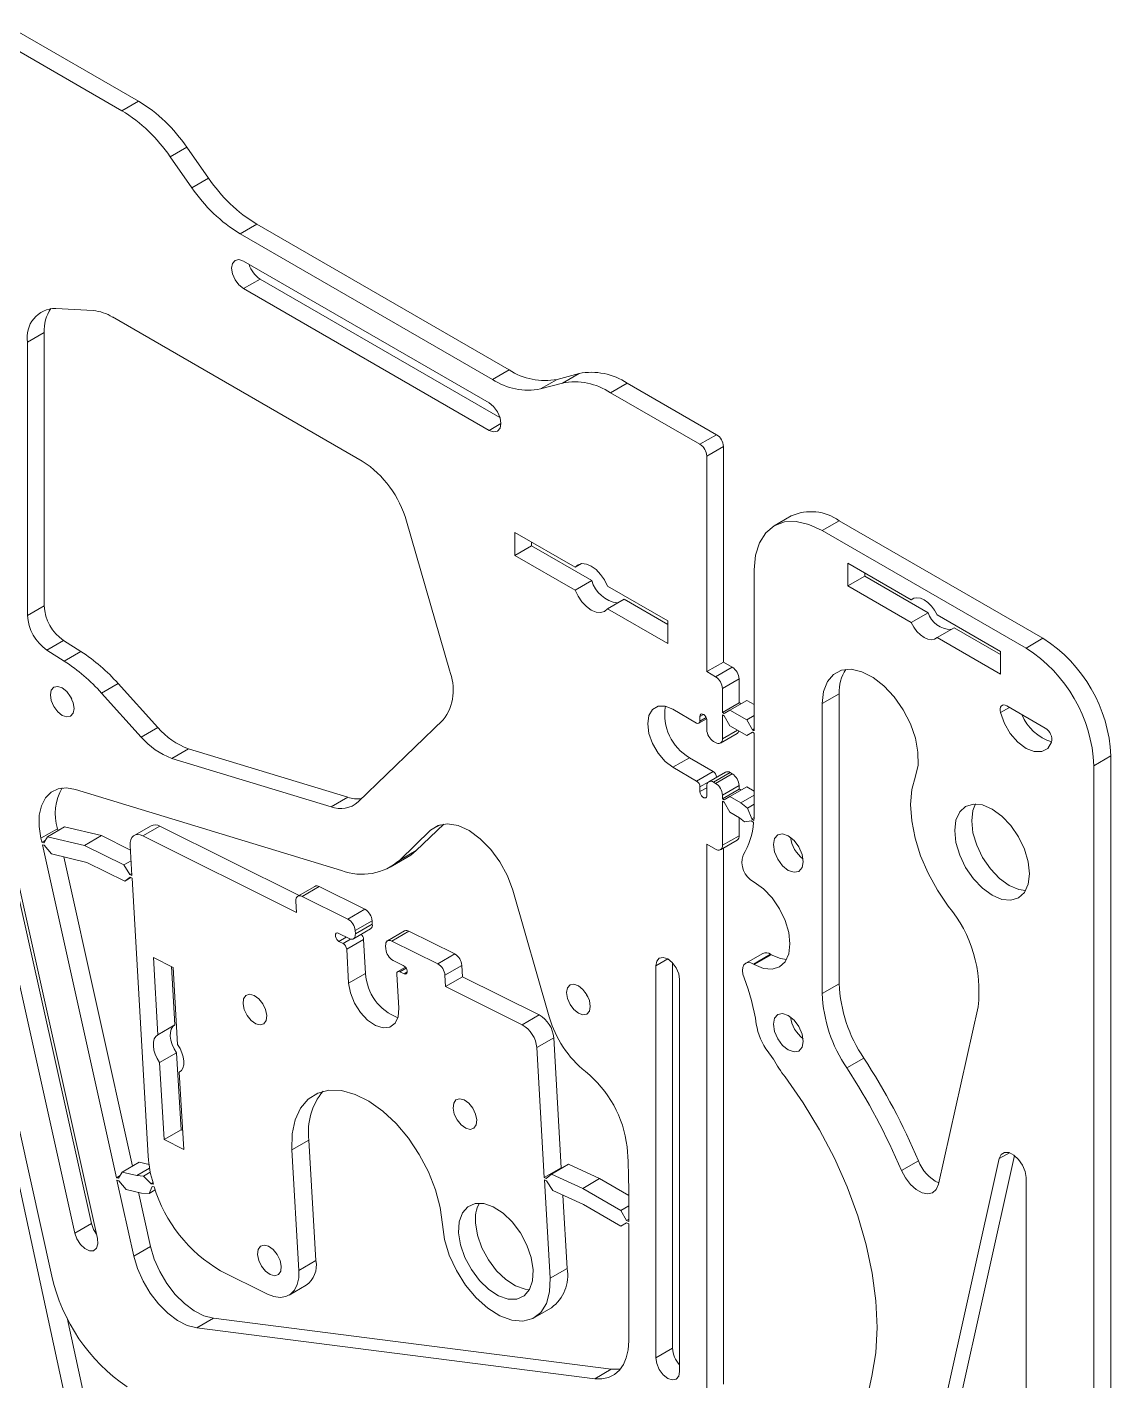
# Model space of a CAD drawing. Header units: millimetres. Extents: x 0 to 415, y 0 to 292.
# Drawn here: x 381.2 to 392.48, y 113.97 to 128.07 of the extents above; entities that cross this region are included whole.
import ezdxf

# ---------------------------------------------------------------- set-up
doc = ezdxf.new("R2010")
doc.units = ezdxf.units.MM

msp = doc.modelspace()

# ---------------------------------------------------------------- linework, layer by layer
at = {"color": 7, "linetype": 'Continuous', "lineweight": 15}
for p, q in [((382.3599, 127.2997), (381.024, 128.0709)), ((382.1866, 127.1997), (380.8507, 127.9708)), ((382.1866, 127.1997), (382.3599, 127.2997)), ((382.8617, 126.8202), (382.6885, 126.7202)), ((382.8617, 126.8202), (383.0885, 126.4972)), ((382.6885, 126.7202), (382.9152, 126.3972)), ((382.9152, 126.3972), (383.0885, 126.4972)), ((383.5903, 126.0177), (383.4171, 125.9177)), ((383.4171, 125.9177), (386.0434, 124.4016)), ((383.5903, 126.0177), (386.2166, 124.5016)), ((386.0089, 124.1561), (383.4516, 125.6325)), ((383.6248, 125.4467), (383.4516, 125.3467)), ((383.6248, 125.4467), (386.1223, 124.0049)), ((383.4516, 125.3467), (386.0089, 123.8703)), ((381.4968, 125.1414), (381.8867, 125.1182)), ((382.0891, 125.0513), (384.6886, 123.5506)), ((381.3775, 124.8887), (381.2043, 124.7887)), ((381.2043, 121.9431), (381.2043, 124.7887)), ((381.3775, 122.0432), (381.3775, 124.8887)), ((386.0434, 124.4016), (386.2166, 124.5016)), ((386.7185, 124.4017), (386.5453, 124.3017)), ((386.7185, 124.4017), (386.9452, 124.4628)), ((386.772, 124.3628), (386.9452, 124.4628)), ((386.5453, 124.3017), (386.772, 124.3628)), ((387.4471, 124.3629), (387.2739, 124.2629)), ((388.2046, 123.7255), (387.2739, 124.2629)), ((388.3779, 123.8255), (387.4471, 124.3629)), ((388.2046, 123.7255), (388.3779, 123.8255)), ((388.4486, 123.7031), (388.2754, 123.603)), ((388.4486, 121.4576), (388.4486, 123.7031)), ((388.2754, 121.3576), (388.2754, 123.603)), ((389.1543, 122.979), (388.9775, 122.877)), ((385.1484, 122.9253), (385.5955, 121.3723)), ((389.6542, 122.9295), (389.4774, 122.8274)), ((391.5988, 121.6028), (389.4774, 122.8274)), ((391.7755, 121.7049), (389.6542, 122.9295)), ((386.9039, 122.4441), (386.2778, 122.8055)), ((386.2778, 122.8055), (386.2778, 122.5687)), ((386.451, 122.6687), (386.451, 122.7055)), ((386.451, 122.6687), (386.2778, 122.5687)), ((386.2778, 122.5687), (386.9039, 122.2073)), ((387.0771, 122.3073), (386.451, 122.6687)), ((386.9708, 122.4827), (386.9039, 122.4441)), ((388.7703, 122.4191), (388.7703, 120.7411)), ((390.4029, 122.1054), (389.7426, 122.4866)), ((389.7426, 122.4866), (389.7426, 122.2498)), ((387.0771, 122.3073), (386.9039, 122.2073)), ((389.9194, 122.3518), (389.7426, 122.2498)), ((389.9194, 122.3845), (389.9194, 122.3518)), ((389.9194, 122.3518), (390.5796, 121.9707)), ((387.8688, 121.887), (387.2427, 122.2485)), ((387.4159, 122.1117), (387.2427, 122.0117)), ((387.8688, 121.8503), (387.4159, 122.1117)), ((389.7426, 122.2498), (390.4029, 121.8686)), ((390.4029, 122.1054), (390.4356, 122.1243)), ((381.2043, 121.9431), (381.3775, 122.0432)), ((387.2427, 122.0117), (387.8688, 121.6503)), ((390.4029, 121.8686), (390.5796, 121.9707)), ((387.8688, 121.6503), (387.8688, 121.887)), ((391.3336, 121.5681), (390.6733, 121.9493)), ((390.6733, 121.7125), (390.8501, 121.8145)), ((390.6733, 121.7125), (391.3336, 121.3313)), ((390.8501, 121.8145), (391.3336, 121.5354)), ((391.7755, 121.7049), (391.5988, 121.6028)), ((381.5788, 121.6823), (381.4055, 121.5823)), ((381.4055, 121.5823), (381.5866, 121.4671)), ((381.5788, 121.6823), (381.7599, 121.5671)), ((381.7599, 121.5671), (381.5866, 121.4671)), ((391.3336, 121.3313), (391.3336, 121.5681)), ((388.4486, 121.4576), (388.2754, 121.3576)), ((388.3673, 121.3045), (388.5405, 121.4045)), ((388.5405, 121.4045), (388.4486, 121.4576)), ((388.3673, 121.3045), (388.2754, 121.3576)), ((388.6112, 121.282), (388.438, 121.182)), ((388.6112, 121.0329), (388.6112, 121.282)), ((382.1474, 121.2335), (381.9742, 121.1335)), ((381.9742, 121.1335), (382.3876, 120.676)), ((382.1474, 121.2335), (382.5609, 120.776)), ((388.438, 120.9329), (388.438, 121.182)), ((389.4774, 121.0258), (389.6542, 121.1279)), ((389.6542, 118.1078), (389.6542, 121.1279)), ((388.438, 120.9329), (388.6112, 121.0329)), ((388.6937, 121.0588), (388.5169, 120.9568)), ((388.6112, 121.037), (388.6336, 121.0241)), ((388.7703, 121.0146), (388.6937, 121.0588)), ((389.4774, 121.0258), (389.4774, 118.0058)), ((391.7988, 120.77), (391.3988, 121.0009)), ((385.5319, 120.8546), (384.6461, 120.0003)), ((387.9218, 120.9656), (388.1693, 120.8227)), ((388.1943, 120.8202), (388.2732, 120.8658)), ((388.2046, 120.8431), (388.2046, 120.8921)), ((388.2754, 120.8472), (388.2754, 120.7533)), ((388.438, 120.9329), (388.4568, 120.922)), ((388.438, 120.9084), (388.4568, 120.8975)), ((388.438, 120.6594), (388.438, 120.9084)), ((388.5169, 120.9568), (388.4568, 120.922)), ((388.4568, 120.8975), (388.5169, 120.7934)), ((388.5169, 120.9568), (388.6924, 120.8554)), ((388.6924, 120.8554), (388.7703, 120.9004)), ((388.7525, 120.7513), (388.6924, 120.8554)), ((382.5609, 120.776), (382.3876, 120.676)), ((388.4173, 120.6136), (388.5905, 120.7137)), ((388.5169, 120.7934), (388.6924, 120.6921)), ((388.6924, 120.6921), (388.7525, 120.7268)), ((388.7525, 120.7268), (388.6924, 120.6921)), ((388.7703, 120.7616), (388.7525, 120.7513)), ((388.7525, 120.7513), (388.7703, 120.7411)), ((388.7525, 120.7268), (388.7703, 120.7166)), ((388.7703, 120.7166), (388.7703, 119.9182)), ((388.3461, 120.6308), (388.3673, 120.6186)), ((382.8808, 120.5546), (382.7075, 120.4546)), ((384.3635, 119.9497), (382.7075, 120.4546)), ((384.5368, 120.0497), (382.8808, 120.5546)), ((388.095, 120.4614), (387.9218, 120.3613)), ((388.3425, 120.3185), (388.095, 120.4614)), ((392.4826, 120.4801), (392.3059, 120.3781)), ((392.4826, 113.432), (392.4826, 120.4801)), ((388.1693, 120.2185), (387.9218, 120.3613)), ((388.3425, 120.3185), (388.1693, 120.2185)), ((388.4693, 120.3112), (388.2961, 120.2112)), ((388.5193, 120.3063), (388.3461, 120.2062)), ((388.3673, 120.194), (388.5405, 120.294)), ((388.5405, 120.294), (388.5193, 120.3063)), ((392.3059, 113.33), (392.3059, 120.3781)), ((388.2046, 120.1082), (388.2046, 120.1572)), ((388.2754, 120.1654), (388.2754, 120.0715)), ((388.3673, 120.194), (388.3461, 120.2062)), ((388.6112, 120.1715), (388.438, 120.0715)), ((388.6922, 120.1591), (388.5154, 120.0571)), ((388.6112, 120.1324), (388.6112, 120.1715)), ((388.6321, 120.1244), (388.6112, 120.1365)), ((388.7703, 120.1141), (388.6922, 120.1591)), ((384.4728, 119.2872), (381.7044, 120.1312)), ((384.3635, 119.9497), (384.5368, 120.0497)), ((388.6112, 120.1324), (388.438, 120.0324)), ((388.438, 120.0324), (388.438, 120.0715)), ((388.4553, 120.0224), (388.438, 120.0324)), ((388.4553, 119.9979), (388.438, 120.0079)), ((388.438, 119.5489), (388.438, 120.0079)), ((388.5154, 120.0571), (388.4553, 120.0224)), ((388.4553, 119.9979), (388.5154, 119.8938)), ((388.5154, 120.0571), (388.631, 119.9904)), ((388.7703, 120.0708), (388.631, 119.9904)), ((388.5154, 119.8938), (388.6161, 119.8357)), ((388.631, 119.9904), (388.6983, 119.9349)), ((388.6983, 119.9349), (388.7703, 119.9765)), ((388.7443, 119.8264), (388.6983, 119.9349)), ((381.5165, 119.7219), (381.3432, 119.6219)), ((381.5902, 119.7406), (381.4134, 119.6386)), ((381.5165, 119.7219), (381.5212, 119.7008)), ((381.5902, 119.7406), (381.9745, 119.6494)), ((382.4908, 119.7527), (382.314, 119.6507)), ((382.5811, 119.7481), (382.4043, 119.646)), ((384.0306, 119.0269), (382.5811, 119.7481)), ((385.5367, 119.7706), (385.2515, 119.4955)), ((388.6112, 119.6489), (388.6112, 119.8385)), ((388.6161, 119.8357), (388.6687, 119.7923)), ((388.6687, 119.7923), (388.7401, 119.8045)), ((388.7632, 119.7858), (388.7401, 119.8048)), ((388.7401, 119.8048), (388.7401, 119.8045)), ((388.7401, 119.8045), (388.7403, 119.8046)), ((388.7443, 119.8264), (388.7679, 119.84)), ((388.7656, 119.8089), (388.7443, 119.8264)), ((380.9788, 119.612), (381.8684, 115.6111)), ((381.3432, 119.6219), (381.3524, 119.5808)), ((381.3524, 119.5808), (381.39, 119.6026)), ((381.3728, 119.576), (381.3524, 119.5808)), ((381.4134, 119.6386), (381.3728, 119.576)), ((381.7977, 119.5473), (381.4134, 119.6386)), ((381.9745, 119.6494), (381.7977, 119.5473)), ((381.9745, 119.6494), (382.2757, 119.4999)), ((384.0042, 118.85), (382.4043, 119.646)), ((385.3995, 119.7054), (385.0782, 119.3955)), ((388.4173, 119.5032), (388.5905, 119.6032)), ((388.438, 119.5489), (388.6112, 119.6489)), ((380.796, 119.5548), (381.6952, 115.5111)), ((381.9326, 115.4548), (381.0334, 119.4986)), ((381.3787, 119.549), (381.3584, 119.5539)), ((381.3584, 119.5539), (382.1292, 116.0873)), ((381.3787, 119.549), (381.4534, 119.4589)), ((381.3787, 119.549), (381.3787, 119.549)), ((381.8229, 119.3711), (381.4534, 119.4589)), ((382.2058, 119.3449), (381.7977, 119.5473)), ((382.2729, 119.5476), (382.2911, 119.233)), ((385.0782, 119.3955), (385.2515, 119.4955)), ((388.2754, 119.5612), (388.3673, 119.5081)), ((388.2754, 113.8359), (388.2754, 119.5612)), ((388.4486, 113.9359), (388.4486, 119.5212)), ((381.5817, 119.4284), (382.298, 116.2074)), ((382.2157, 119.1762), (381.8229, 119.3711)), ((382.2058, 119.3449), (382.2821, 119.3889)), ((382.2699, 119.2435), (382.2058, 119.3449)), ((384.9792, 119.3208), (385.1525, 119.4208)), ((382.2157, 119.1762), (382.2715, 119.2182)), ((382.2805, 119.2137), (382.2157, 119.1762)), ((382.2899, 119.255), (382.2699, 119.2435)), ((382.2911, 119.233), (382.2699, 119.2435)), ((382.2926, 119.2077), (382.2715, 119.2182)), ((382.2715, 119.2182), (382.2715, 119.2182)), ((382.2715, 119.2182), (382.2715, 119.2182)), ((382.2926, 119.2077), (382.4601, 116.3116)), ((388.7703, 119.1652), (388.7624, 119.1698)), ((384.1947, 119.1216), (384.0179, 119.0195)), ((384.2398, 119.1192), (384.063, 119.0172)), ((384.063, 119.0172), (384.5392, 118.7803)), ((384.2398, 119.1192), (384.716, 118.8823)), ((386.2554, 119.0803), (386.6351, 117.7614)), ((384.0042, 118.85), (383.9974, 118.968)), ((384.5392, 118.7803), (384.716, 118.8823)), ((384.7914, 118.763), (384.6146, 118.6609)), ((384.6166, 118.6272), (384.7933, 118.7293)), ((384.7914, 118.763), (384.7933, 118.7293)), ((384.4451, 118.6307), (384.5509, 118.578)), ((384.596, 118.5757), (384.7728, 118.6778)), ((384.6146, 118.6609), (384.6166, 118.6272)), ((385.1294, 118.6565), (384.9526, 118.5545)), ((385.1745, 118.6542), (384.9977, 118.5522)), ((385.1745, 118.6542), (385.6507, 118.4173)), ((380.7041, 118.4508), (381.4576, 115.0622)), ((384.4887, 118.5271), (384.4464, 118.5482)), ((384.7032, 118.5695), (384.5265, 118.4674)), ((384.5469, 118.1135), (384.5265, 118.4674)), ((384.7237, 118.2155), (384.7032, 118.5695)), ((384.9321, 118.503), (384.934, 118.4693)), ((384.9977, 118.5522), (385.4739, 118.3153)), ((382.7198, 118.2777), (382.5152, 118.3795)), ((382.5152, 118.3795), (382.5616, 117.5764)), ((385.0094, 118.3499), (385.1152, 118.2973)), ((385.4739, 118.3153), (385.6507, 118.4173)), ((387.9183, 118.325), (387.9183, 114.3114)), ((388.858, 118.4223), (388.6812, 118.3202)), ((388.9396, 118.4142), (388.7628, 118.3122)), ((388.7628, 118.3122), (388.7703, 118.3078)), ((388.9471, 118.4099), (388.7703, 118.3078)), ((388.9396, 118.4142), (388.9471, 118.4099)), ((382.7033, 118.2859), (382.7384, 117.6784)), ((382.7198, 118.2777), (382.7662, 117.4746)), ((384.5469, 118.1135), (384.7237, 118.2155)), ((385.0689, 117.8538), (385.0485, 118.2077)), ((385.1382, 118.2793), (385.0587, 118.2335)), ((385.1236, 118.2112), (385.0813, 118.2323)), ((385.7261, 118.2979), (385.5493, 118.1959)), ((385.5561, 118.0779), (385.5493, 118.1959)), ((385.7329, 118.18), (385.5561, 118.0779)), ((385.7329, 118.18), (385.7261, 118.2979)), ((386.5314, 117.7827), (385.7329, 118.18)), ((387.745, 118.2941), (387.745, 114.2114)), ((386.3547, 117.6806), (385.5561, 118.0779)), ((387.9925, 114.0685), (387.9925, 118.1512)), ((389.4774, 118.0058), (389.6542, 118.1078)), ((386.3547, 117.6806), (386.5314, 117.7827)), ((390.6866, 116.0182), (391.0993, 117.8663)), ((382.7384, 117.6784), (382.5616, 117.5764)), ((386.6823, 117.5439), (386.5055, 117.4419)), ((386.7605, 116.1914), (386.6823, 117.5439)), ((382.7552, 117.3884), (382.5784, 117.2864)), ((382.7552, 117.3884), (382.8016, 116.5854)), ((386.5837, 116.0894), (386.5055, 117.4419)), ((389.733, 117.23), (389.9097, 117.332)), ((382.5784, 117.2864), (382.6249, 116.4833)), ((382.783, 117.1846), (382.8294, 116.3815)), ((380.8646, 117.1697), (381.7056, 113.2958)), ((382.8016, 116.5854), (382.6249, 116.4833)), ((382.8294, 116.3815), (382.6249, 116.4833)), ((382.8181, 116.5772), (382.8016, 116.5854)), ((384.1335, 116.4793), (383.9567, 116.3773)), ((384.1335, 116.4793), (384.2061, 115.2236)), ((383.9567, 116.3773), (384.0293, 115.1216)), ((382.367, 116.2472), (382.1902, 116.1451)), ((382.4688, 116.2231), (382.367, 116.2472)), ((386.5837, 116.0894), (386.7605, 116.1914)), ((386.8349, 116.227), (386.6581, 116.1249)), ((386.7677, 116.1881), (386.7605, 116.1914)), ((386.8349, 116.227), (387.1601, 116.0777)), ((391.3195, 116.2855), (390.2972, 111.7083)), ((390.3017, 116.162), (390.4784, 116.264)), ((391.4805, 116.3173), (390.474, 111.8104)), ((382.1667, 116.1089), (382.1292, 116.0873)), ((382.1292, 116.0873), (382.1495, 116.0824)), ((382.1352, 116.0603), (382.1555, 116.0555)), ((382.1352, 116.0603), (382.3106, 115.2715)), ((382.1902, 116.1451), (382.1495, 116.0824)), ((382.1555, 116.0555), (382.2302, 115.9654)), ((382.1902, 116.1451), (382.3411, 116.1094)), ((382.4745, 116.1863), (382.3411, 116.1094)), ((382.3411, 116.1094), (382.4122, 116.1043)), ((382.4122, 116.1043), (382.4823, 116.1447)), ((382.4913, 116.0228), (382.4122, 116.1043)), ((386.6045, 116.0798), (386.5837, 116.0894)), ((386.6066, 116.0542), (386.5852, 116.0641)), ((386.6444, 115.0401), (386.5852, 116.0641)), ((386.6581, 116.1249), (386.6045, 116.0798)), ((386.6066, 116.0542), (386.6725, 115.9541)), ((386.6066, 116.0542), (386.6066, 116.0542)), ((386.9833, 115.9757), (386.6581, 116.1249)), ((387.1601, 116.0777), (386.9833, 115.9757)), ((387.1601, 116.0777), (387.4622, 115.9033)), ((391.5988, 113.5823), (391.5988, 116.0879)), ((382.2302, 115.9654), (382.3897, 115.9276)), ((382.3585, 115.935), (382.4838, 115.3716)), ((382.3897, 115.9276), (382.4689, 115.9219)), ((382.4689, 115.9219), (382.4997, 115.9951)), ((382.5335, 115.9592), (382.4689, 115.9219)), ((382.5098, 116.0335), (382.4913, 116.0228)), ((382.4913, 116.0228), (382.4914, 116.0224)), ((382.4914, 116.0224), (382.5099, 116.0331)), ((382.4914, 116.0224), (382.5135, 116.0208)), ((382.4997, 115.9951), (382.522, 115.9935)), ((386.9905, 115.8082), (386.6725, 115.9541)), ((386.8212, 115.1422), (386.777, 115.9062)), ((387.3809, 115.7461), (386.9833, 115.9757)), ((387.4622, 116.0022), (387.4622, 115.6298)), ((387.3809, 115.5828), (386.9905, 115.8082)), ((387.3809, 115.7461), (387.4622, 115.7931)), ((387.441, 115.642), (387.3809, 115.7461)), ((387.4622, 115.6543), (387.441, 115.642)), ((387.4622, 115.6298), (387.441, 115.642)), ((381.6952, 115.5111), (381.8684, 115.6111)), ((387.3809, 115.5828), (387.441, 115.6175)), ((387.441, 115.6175), (387.3809, 115.5828)), ((387.4622, 115.6053), (387.441, 115.6175)), ((387.4622, 115.6053), (387.4622, 114.3869)), ((382.4838, 115.3716), (382.3106, 115.2715)), ((384.0293, 115.1216), (384.2061, 115.2236)), ((383.2142, 115.1179), (383.701, 114.8757)), ((386.8212, 115.1422), (386.6444, 115.0401)), ((383.9266, 114.864), (384.1034, 114.9661)), ((386.481, 114.6306), (386.6578, 114.7327)), ((381.6158, 114.6259), (381.8779, 113.4186)), ((383.1382, 114.6227), (382.965, 114.5227)), ((382.965, 114.5227), (387.1083, 113.9935)), ((383.1382, 114.6227), (387.2815, 114.0936)), ((387.9183, 114.3114), (387.745, 114.2114)), ((387.2815, 114.0936), (387.1083, 113.9935)), ((389.7198, 112.7894), (389.9947, 114.02))]:
    msp.add_line(p, q, dxfattribs=at)
at = {"color": 8, "linetype": 'Continuous', "lineweight": 15}
for p, q in [((386.1327, 123.9418), (386.0089, 123.8703)), ((391.3321, 120.9305), (391.4264, 120.9849)), ((388.24, 120.9125), (388.2046, 120.8921)), ((388.2683, 120.8799), (388.2046, 120.8431)), ((388.438, 120.6594), (388.5935, 120.7492)), ((388.2895, 120.2062), (388.2046, 120.1572)), ((388.2754, 120.1491), (388.2046, 120.1082)), ((385.499, 119.7628), (385.3995, 119.7054)), ((384.5226, 118.5921), (384.4464, 118.5482)), ((384.5669, 118.5722), (384.4887, 118.5271)), ((387.8688, 118.3655), (387.745, 118.2941)), ((385.1453, 118.2693), (385.0813, 118.2323)), ((385.1565, 118.2302), (385.1236, 118.2112)), ((391.3195, 116.2855), (391.4259, 116.3469))]:
    msp.add_line(p, q, dxfattribs=at)
at = {"color": 7, "linetype": 'Continuous', "lineweight": 15, "flags": 128}
for points in [[(383.4516, 125.6325), (383.4042, 125.6489), (383.3641, 125.6411), (383.3372, 125.6102), (383.3278, 125.561), (383.3372, 125.5009), (383.3641, 125.439), (383.4042, 125.3849), (383.4516, 125.3467)], [(386.0089, 123.8703), (386.0563, 123.8539), (386.0964, 123.8617), (386.1232, 123.8926), (386.1327, 123.9418), (386.1232, 124.0019), (386.0964, 124.0638), (386.0563, 124.1179), (386.0089, 124.1561)], [(389.4774, 122.8274), (389.3395, 122.8914), (389.2068, 122.9215), (389.0846, 122.9166), (388.9774, 122.8769), (388.8895, 122.804), (388.8242, 122.7005), (388.7839, 122.5706), (388.7703, 122.4191)], [(387.2427, 122.2485), (387.2111, 122.3125), (387.1705, 122.3709), (387.1235, 122.42), (387.0733, 122.4565), (387.023, 122.478), (386.9761, 122.4832), (386.9355, 122.4716), (386.9039, 122.4441)], [(386.9039, 122.2073), (386.9355, 122.1433), (386.9761, 122.0848), (387.023, 122.0357), (387.0733, 121.9992), (387.1235, 121.9777), (387.1705, 121.9726), (387.2111, 121.9842), (387.2427, 122.0117)], [(390.4029, 122.1054), (390.4299, 122.1224), (390.4626, 122.128), (390.4993, 122.1221), (390.5381, 122.1049), (390.5769, 122.0773), (390.6136, 122.0409), (390.6463, 121.9974), (390.6733, 121.9493)], [(390.6733, 121.7125), (390.6463, 121.6955), (390.6136, 121.6898), (390.5769, 121.6958), (390.5381, 121.713), (390.4993, 121.7405), (390.4626, 121.777), (390.4299, 121.8205), (390.4029, 121.8686)], [(390.4481, 120.2697), (390.4745, 120.3849), (390.4741, 120.5191), (390.4471, 120.665), (390.3947, 120.8148), (390.32, 120.9604), (390.2268, 121.094), (390.1202, 121.2083), (390.0059, 121.2974), (389.8901, 121.3562), (389.779, 121.3818), (389.6786, 121.3727), (389.5942, 121.3293), (389.5305, 121.2541), (389.4909, 121.1511), (389.4774, 121.0258)], [(381.4413, 121.1166), (381.4507, 121.0565), (381.4776, 120.9946), (381.5177, 120.9405), (381.5651, 120.9022), (381.6124, 120.8858), (381.6526, 120.8936), (381.6794, 120.9245), (381.6888, 120.9737), (381.6794, 121.0338), (381.6526, 121.0957), (381.6124, 121.1498), (381.5651, 121.188), (381.5177, 121.2045), (381.4776, 121.1967), (381.4507, 121.1658), (381.4413, 121.1166)], [(381.6393, 121.1167), (381.6508, 121.0946), (381.6641, 121.0736)], [(387.9218, 120.3613), (387.841, 120.4228), (387.768, 120.5078), (387.7101, 120.6081), (387.673, 120.7137), (387.6602, 120.8145), (387.673, 120.9005), (387.7101, 120.9632), (387.768, 120.9967), (387.841, 120.9975), (387.9218, 120.9656)], [(391.3988, 121.0009), (391.382, 121.0082), (391.3663, 121.0105), (391.3523, 121.0076), (391.341, 120.9997), (391.333, 120.9872), (391.3287, 120.9709), (391.3284, 120.9516), (391.3321, 120.9305)], [(388.2046, 120.8921), (388.2066, 120.9045), (388.2124, 120.9132), (388.2213, 120.9172), (388.2323, 120.916), (388.2442, 120.9099), (388.2556, 120.8994), (388.2652, 120.8858), (388.272, 120.8706)], [(391.3321, 120.9305), (391.3732, 120.8186), (391.4355, 120.713), (391.5131, 120.6236), (391.5988, 120.5588), (391.6844, 120.5247), (391.7621, 120.5245), (391.8243, 120.5582), (391.8654, 120.6226)], [(381.7044, 120.1312), (381.6095, 120.1481), (381.5232, 120.1386), (381.449, 120.1033), (381.3901, 120.0435), (381.3487, 119.9617), (381.3266, 119.8614), (381.3248, 119.7465), (381.3432, 119.6219)], [(390.7899, 118.9155), (390.6764, 119.081), (390.5791, 119.2577), (390.5006, 119.4407), (390.4433, 119.6248), (390.4087, 119.8047), (390.3979, 119.9753), (390.4111, 120.1318), (390.4481, 120.2697)], [(388.272, 120.052), (388.2652, 120.0446), (388.2556, 120.0422), (388.2442, 120.0449), (388.2323, 120.0524), (388.2213, 120.064), (388.2124, 120.0782), (388.2066, 120.0936), (388.2046, 120.1082)], [(391.2452, 119.927), (391.1445, 119.9698), (391.0508, 119.979), (390.9702, 119.9542), (390.9084, 119.8968), (390.8695, 119.811), (390.8563, 119.7024), (390.8695, 119.5785), (390.9084, 119.4477), (390.9702, 119.3191), (391.0508, 119.2012), (391.1445, 119.1022), (391.2452, 119.0288), (391.3459, 118.986), (391.4397, 118.9767), (391.5202, 119.0015), (391.582, 119.0589), (391.6209, 119.1448), (391.6341, 119.2533), (391.6209, 119.3772), (391.582, 119.508), (391.5202, 119.6367), (391.4397, 119.7545), (391.3459, 119.8535), (391.2452, 119.927)], [(391.422, 119.1308), (391.3213, 119.2042), (391.2275, 119.3032), (391.147, 119.4211), (391.0852, 119.5498), (391.0463, 119.6805), (391.0331, 119.8044), (391.0463, 119.913), (391.0732, 119.9799)], [(385.3995, 119.7054), (385.4796, 119.7564), (385.5772, 119.773), (385.6869, 119.7544), (385.8025, 119.7015), (385.9178, 119.6173), (386.0264, 119.5065), (386.1222, 119.3751), (386.1999, 119.2303), (386.2554, 119.0803)], [(382.4043, 119.646), (382.3769, 119.6565), (382.351, 119.66), (382.3275, 119.6566), (382.3074, 119.6463), (382.2913, 119.6295), (382.28, 119.6068), (382.2738, 119.5792), (382.2729, 119.5476)], [(389.1239, 119.2882), (389.1834, 119.2675), (389.2339, 119.2773), (389.2676, 119.3162), (389.2794, 119.3781), (389.2676, 119.4536), (389.2339, 119.5314), (389.1834, 119.5995), (389.1239, 119.6475), (389.0644, 119.6682), (389.0139, 119.6584), (388.9802, 119.6196), (388.9683, 119.5577), (388.9802, 119.4821), (389.0139, 119.4043), (389.0644, 119.3363), (389.1239, 119.2882)], [(385.2515, 119.4955), (385.193, 119.4469), (385.1525, 119.4208)], [(388.7703, 118.3078), (388.8664, 118.267), (388.9559, 118.2581), (389.0328, 118.2818), (389.0918, 118.3366), (389.1289, 118.4186), (389.1416, 118.5222), (389.1289, 118.6405), (389.0918, 118.7653), (389.0328, 118.8881), (388.9559, 119.0006), (388.8664, 119.0951), (388.7703, 119.1652)], [(384.063, 119.0172), (384.0494, 119.0224), (384.0364, 119.0242), (384.0247, 119.0225), (384.0146, 119.0173), (384.0065, 119.0089), (384.0009, 118.9976), (383.9978, 118.9838), (383.9974, 118.968)], [(391.594, 119.0778), (391.5226, 119.088), (391.422, 119.1308)], [(384.4464, 118.5482), (384.4346, 118.5564), (384.4238, 118.5684), (384.4153, 118.5829), (384.4101, 118.5982), (384.4087, 118.6127), (384.4112, 118.6246), (384.4175, 118.6326), (384.4268, 118.6359)], [(384.5509, 118.578), (384.5646, 118.5728), (384.5775, 118.571), (384.5893, 118.5727), (384.5993, 118.5779), (384.6074, 118.5863), (384.6131, 118.5976), (384.6162, 118.6114), (384.6166, 118.6272)], [(384.9977, 118.5522), (384.9841, 118.5574), (384.9711, 118.5592), (384.9594, 118.5575), (384.9493, 118.5523), (384.9412, 118.5439), (384.9356, 118.5326), (384.9325, 118.5188), (384.9321, 118.503)], [(387.9925, 118.1512), (387.9831, 118.2113), (387.9563, 118.2732), (387.9161, 118.3273), (387.8688, 118.3655), (387.8214, 118.382), (387.7813, 118.3742), (387.7544, 118.3433), (387.745, 118.2941)], [(388.6629, 118.1696), (388.6513, 118.2085), (388.6474, 118.2453), (388.6513, 118.2776), (388.6628, 118.3031), (388.6811, 118.3202), (388.7051, 118.3276), (388.7329, 118.3249), (388.7628, 118.3122)], [(388.9471, 118.4099), (389.0432, 118.369), (389.1059, 118.3594)], [(385.0813, 118.2323), (385.0745, 118.2349), (385.068, 118.2358), (385.0621, 118.2349), (385.0571, 118.2324), (385.0531, 118.2282), (385.0502, 118.2225), (385.0487, 118.2156), (385.0485, 118.2077)], [(385.134, 118.284), (385.1442, 118.2711), (385.1518, 118.2562), (385.1559, 118.2409), (385.1561, 118.2271), (385.1524, 118.2162), (385.1452, 118.2095), (385.1352, 118.2078), (385.1236, 118.2112)], [(385.0689, 117.8538), (385.0617, 117.7638), (385.0297, 117.6953), (384.9759, 117.655), (384.9057, 117.6469), (384.826, 117.6718), (384.7444, 117.7272), (384.6691, 117.8077), (384.6074, 117.9054), (384.5653, 118.0108), (384.5469, 118.1135)], [(386.8153, 118.0142), (386.8248, 117.9541), (386.8516, 117.8923), (386.8917, 117.8381), (386.9391, 117.7999), (386.9864, 117.7834), (387.0266, 117.7912), (387.0534, 117.8221), (387.0628, 117.8714), (387.0534, 117.9315), (387.0266, 117.9933), (386.9864, 118.0475), (386.9391, 118.0857), (386.8917, 118.1021), (386.8516, 118.0943), (386.8248, 118.0635), (386.8153, 118.0142)], [(383.6942, 117.7765), (383.6816, 117.8376), (383.6521, 117.8988), (383.6102, 117.9507), (383.5623, 117.9854), (383.5157, 117.9977), (383.4775, 117.9856), (383.4535, 117.9511), (383.4473, 117.8993), (383.46, 117.8382), (383.4895, 117.7771), (383.5314, 117.7252), (383.5793, 117.6904), (383.6259, 117.6782), (383.6641, 117.6902), (383.6881, 117.7247), (383.6942, 117.7765)], [(387.0133, 118.0143), (387.0248, 117.9923), (387.0381, 117.9713)], [(389.1239, 117.4173), (389.1834, 117.3966), (389.2339, 117.4064), (389.2676, 117.4452), (389.2794, 117.5071), (389.2676, 117.5827), (389.2339, 117.6605), (389.1834, 117.7285), (389.1239, 117.7766), (389.0644, 117.7973), (389.0139, 117.7875), (388.9802, 117.7487), (388.9683, 117.6867), (388.9802, 117.6112), (389.0139, 117.5334), (389.0644, 117.4653), (389.1239, 117.4173)], [(382.7384, 117.6784), (382.7164, 117.6605), (382.7005, 117.6341), (382.6917, 117.6006), (382.6904, 117.5615), (382.6965, 117.5187), (382.7098, 117.4742), (382.7297, 117.4301), (382.7552, 117.3884)], [(382.5616, 117.5764), (382.5396, 117.5584), (382.5238, 117.532), (382.515, 117.4985), (382.5136, 117.4595), (382.5197, 117.4167), (382.533, 117.3721), (382.5529, 117.328), (382.5784, 117.2864)], [(382.783, 117.1846), (382.8051, 117.2026), (382.8209, 117.2289), (382.8297, 117.2624), (382.831, 117.3015), (382.8249, 117.3443), (382.8116, 117.3888), (382.7917, 117.433), (382.7662, 117.4746)], [(389.0897, 117.1365), (389.2782, 116.8672), (389.4502, 116.5843), (389.6036, 116.2914), (389.7366, 115.992), (389.8475, 115.6898), (389.935, 115.3884), (389.9981, 115.0916), (390.0359, 114.8029), (390.0479, 114.5258), (390.0341, 114.2638), (389.9947, 114.02)], [(385.5228, 115.5981), (385.4995, 115.7766), (385.4503, 115.9624), (385.377, 116.1489), (385.282, 116.33), (385.1684, 116.4994), (385.0403, 116.6514), (384.902, 116.7808), (384.7581, 116.8832), (384.6136, 116.9551), (384.4734, 116.994), (384.3423, 116.9987), (384.2247, 116.969), (384.1246, 116.9058), (384.0455, 116.8114), (383.99, 116.6889), (383.9601, 116.5425), (383.9567, 116.3773)], [(385.8811, 116.6885), (385.8684, 116.7496), (385.8389, 116.8108), (385.797, 116.8627), (385.7491, 116.8974), (385.7025, 116.9097), (385.6643, 116.8977), (385.6403, 116.8631), (385.6342, 116.8114), (385.6468, 116.7502), (385.6763, 116.6891), (385.7182, 116.6372), (385.7661, 116.6025), (385.8127, 116.5902), (385.8509, 116.6022), (385.8749, 116.6368), (385.8811, 116.6885)], [(391.5988, 116.0879), (391.5895, 116.1515), (391.5628, 116.2175), (391.5223, 116.2772), (391.4732, 116.3227), (391.422, 116.3481), (391.3755, 116.35), (391.3398, 116.3282), (391.3195, 116.2855)], [(390.3017, 116.162), (390.3425, 116.0847), (390.395, 116.0165), (390.4548, 115.9634), (390.5167, 115.9297), (390.5754, 115.9183), (390.626, 115.9303), (390.6641, 115.9646), (390.6866, 116.0182)], [(386.468, 115.1278), (386.4479, 115.2544), (386.4026, 115.3855), (386.3354, 115.5121), (386.2508, 115.6258), (386.1546, 115.7186), (386.0532, 115.7844), (385.9537, 115.8185), (385.8628, 115.8188), (385.7867, 115.7851), (385.7306, 115.7198), (385.6983, 115.6273), (385.6921, 115.5139), (385.7122, 115.3874), (385.7574, 115.2563), (385.8246, 115.1296), (385.9093, 115.016), (386.0055, 114.9231), (386.1068, 114.8574), (386.2064, 114.8232), (386.2972, 114.823), (386.3733, 114.8566), (386.4294, 114.922), (386.4617, 115.0145), (386.468, 115.1278)], [(381.6952, 115.5111), (381.7176, 115.4488), (381.7546, 115.3917), (381.8007, 115.3484), (381.8488, 115.3257), (381.8916, 115.3269), (381.9225, 115.3519), (381.9369, 115.3968), (381.9326, 115.4548)], [(381.8684, 115.6111), (381.8908, 115.5488), (381.923, 115.4977)], [(385.5228, 115.5981), (385.5454, 115.4421), (385.5951, 115.2798), (385.6693, 115.1195), (385.7642, 114.9693), (385.8751, 114.8366), (385.9965, 114.728), (386.1223, 114.6491), (386.2461, 114.6039), (386.3618, 114.5944), (386.4635, 114.6214), (386.5462, 114.6833), (386.6057, 114.777), (386.6389, 114.898), (386.6444, 115.0401)], [(385.8688, 115.616), (385.889, 115.4894), (385.9342, 115.3583), (386.0014, 115.2317), (386.086, 115.118), (386.1823, 115.0252), (386.2836, 114.9594), (386.3831, 114.9253), (386.4288, 114.9208)], [(382.4838, 115.3716), (382.5227, 115.2399), (382.5802, 115.1091), (382.6538, 114.9846), (382.7404, 114.8719), (382.8364, 114.7757), (382.9375, 114.7001), (383.0396, 114.6483), (383.1382, 114.6227)], [(383.8453, 115.164), (383.8326, 115.2251), (383.8031, 115.2863), (383.7612, 115.3382), (383.7133, 115.3729), (383.6667, 115.3852), (383.6285, 115.3732), (383.6045, 115.3386), (383.5984, 115.2869), (383.6111, 115.2258), (383.6406, 115.1646), (383.6825, 115.1127), (383.7304, 115.078), (383.777, 115.0657), (383.8152, 115.0777), (383.8392, 115.1123), (383.8453, 115.164)], [(382.3106, 115.2715), (382.3495, 115.1399), (382.4069, 115.0091), (382.4806, 114.8846), (382.5672, 114.7719), (382.6631, 114.6757), (382.7643, 114.6001), (382.8664, 114.5483), (382.965, 114.5227)], [(383.701, 114.8757), (383.7693, 114.8496), (383.8341, 114.8406), (383.8928, 114.8492), (383.9432, 114.875), (383.9834, 114.9171), (384.0118, 114.9737), (384.0273, 115.0428), (384.0293, 115.1216)], [(387.4622, 114.3869), (387.456, 114.2947), (387.4374, 114.2117), (387.4069, 114.1399), (387.3653, 114.0808), (387.3133, 114.0358), (387.2522, 114.0059), (387.1834, 113.9917), (387.1083, 113.9935)], [(387.2815, 114.0936), (387.3566, 114.0917), (387.3764, 114.094)], [(387.745, 114.2114), (387.7544, 114.1512), (387.7813, 114.0894), (387.8214, 114.0352), (387.8688, 113.997), (387.9161, 113.9806), (387.9563, 113.9884), (387.9831, 114.0192), (387.9925, 114.0685)]]:
    msp.add_lwpolyline(points, dxfattribs=at)
at = {"color": 7, "linetype": 'Continuous', "lineweight": 15}
for centre, radius, start, end in [((381.3313, 125.802), 1.6386, 34.07833, 58.5346), ((381.5046, 125.902), 1.6386, 34.07833, 58.5346), ((384.4456, 127.4154), 1.6386, 214.07833, 238.5346), ((384.2724, 127.3154), 1.6386, 214.07833, 238.5346), ((383.7734, 125.6762), 0.2734, 196.64307, 237.0914), ((381.4988, 124.8422), 0.2993, 90.37169, 190.28666), ((381.7981, 124.9083), 0.4211, 146.5544, 182.66357), ((381.845, 124.6521), 0.4679, 58.551, 84.88911), ((386.4162, 124.9634), 0.6742, 236.43357, 281.03798), ((386.5894, 125.0634), 0.6742, 236.43357, 281.03798), ((386.9011, 123.701), 0.6742, 56.43357, 101.03798), ((387.0743, 123.8011), 0.6742, 56.43357, 101.03798), ((388.2951, 123.6961), 0.1537, 2.60548, 57.39452), ((388.1218, 123.5961), 0.1537, 2.60548, 57.39452), ((384.0959, 122.6331), 1.0923, 15.51632, 57.13683), ((389.3613, 122.5206), 0.503, 54.38242, 114.30712), ((387.39, 122.3956), 0.3251, 195.76725, 262.75826), ((381.8413, 122.0653), 0.4643, 182.73203, 235.56971), ((390.8234, 122.0528), 0.2573, 198.62733, 268.65131), ((381.668, 121.9653), 0.4643, 182.73203, 235.56971), ((390.9474, 120.4103), 1.5368, 2.60548, 57.39452), ((380.7122, 119.9578), 1.9202, 41.63476, 56.93657), ((390.7707, 120.3082), 1.5368, 2.60548, 57.39452), ((380.539, 119.8578), 1.9202, 41.63476, 56.93657), ((388.4577, 121.275), 0.1537, 2.60548, 57.39452), ((385.1086, 121.1694), 0.5275, 323.36631, 22.62395), ((388.2845, 121.175), 0.1537, 2.60548, 57.39452), ((390.0656, 121.1514), 0.4121, 146.10926, 183.27747), ((388.3581, 120.9103), 0.5204, 170.45525, 239.62936), ((388.1831, 120.8396), 0.0218, 230.79671, 9.21404), ((388.1857, 120.8463), 0.0896, 0.59764, 15.75949), ((392.0083, 121.0938), 0.4891, 201.96244, 253.14267), ((383.1314, 121.2586), 0.7473, 220.22696, 250.40169), ((388.4289, 120.7603), 0.1537, 182.60548, 237.39452), ((388.5692, 120.7482), 0.0406, 301.74175, 348.80896), ((391.7265, 120.6485), 0.1413, 349.44071, 59.24452), ((382.9582, 121.1586), 0.7473, 220.22696, 250.40169), ((388.3949, 120.6524), 0.0437, 230.79671, 9.21404), ((388.3009, 120.2536), 0.0771, 3.6062, 57.33491), ((388.49, 120.2654), 0.0503, 54.38242, 114.30712), ((388.4577, 120.1645), 0.1537, 2.60548, 57.39452), ((382.0129, 119.8797), 0.5209, 149.17555, 197.63923), ((388.1279, 120.1537), 0.0768, 2.60548, 57.39452), ((388.3185, 120.1724), 0.0437, 50.79671, 189.21404), ((388.2845, 120.0645), 0.1537, 2.60548, 57.39452), ((384.4632, 120.2075), 0.2764, 248.86601, 311.4249), ((384.6431, 120.3756), 0.3428, 251.92559, 276.53096), ((388.2225, 120.0706), 0.0529, 339.43399, 1.01238), ((387.5464, 119.9168), 1.2239, 354.94119, 0.06423), ((382.5317, 119.6681), 0.0939, 58.28889, 115.79493), ((387.9703, 119.8555), 0.796, 328.98993, 354.97655), ((388.5637, 119.6429), 0.048, 304.05635, 7.25583), ((389.4934, 119.6812), 0.3501, 188.02673, 231.96789), ((388.3949, 119.5419), 0.0437, 230.79671, 9.21404), ((388.8772, 119.3752), 0.2354, 162.66717, 240.80762), ((384.6864, 119.8396), 0.5923, 248.86601, 311.4249), ((384.2151, 119.0793), 0.047, 58.28889, 115.79493), ((384.639, 118.7502), 0.153, 4.79985, 59.76845), ((389.7277, 118.032), 1.3816, 353.11316, 39.75065), ((384.4622, 118.6481), 0.153, 4.79985, 59.76845), ((384.743, 118.7195), 0.0512, 305.48772, 11.01879), ((384.4233, 118.589), 0.0471, 62.42794, 85.77066), ((384.6241, 118.5619), 0.0794, 5.43253, 49.08072), ((385.1498, 118.6143), 0.047, 58.28889, 115.79493), ((384.4502, 118.461), 0.0765, 4.79985, 59.76845), ((385.0864, 118.4821), 0.153, 184.79985, 239.76845), ((385.3969, 118.1831), 0.153, 4.79985, 59.76845), ((385.5736, 118.2851), 0.153, 4.79985, 59.76845), ((388.8918, 118.3476), 0.082, 54.31276, 114.37678), ((385.2428, 118.2391), 0.5196, 182.60166, 249.26615), ((385.0777, 118.2241), 0.0822, 46.78661, 62.85296), ((386.6813, 117.3859), 2.131, 8.09744, 21.57845), ((391.1348, 118.1655), 1.4817, 182.22873, 214.2295), ((390.958, 118.0634), 1.4817, 182.22873, 214.2295), ((386.3774, 117.5183), 0.3059, 4.79985, 59.76845), ((387.7299, 118.0768), 1.1393, 196.06644, 230.97919), ((389.4934, 117.8103), 0.3501, 188.02673, 231.96789), ((386.2006, 117.4163), 0.3059, 4.79985, 59.76845), ((389.4258, 117.7856), 0.6426, 188.90835, 217.25882), ((386.3619, 115.4878), 3.1873, 35.09048, 36.78826), ((390.4606, 118.1627), 1.7124, 209.47543, 216.81606), ((384.1515, 113.5803), 6.8726, 22.98555, 33.08568), ((386.2772, 116.2747), 1.1754, 6.52083, 51.26833), ((383.9747, 113.4782), 6.8726, 22.98555, 33.08568), ((384.7847, 116.5667), 0.6571, 140.1529, 187.64664), ((382.5436, 115.9973), 4.9186, 0.05763, 4.79203), ((383.7296, 116.3947), 1.2722, 183.74904, 197.09172), ((390.8765, 116.4162), 0.4262, 200.92126, 244.03081), ((383.9757, 116.4312), 1.5181, 196.75778, 239.89598), ((386.2186, 115.6569), 0.3522, 151.87021, 186.68049), ((383.9547, 115.1747), 0.2562, 305.48772, 11.01879), ((383.3097, 115.4758), 1.8977, 192.588, 235.71004), ((386.4089, 115.0693), 0.4187, 306.4814, 10.02511), ((388.1914, 114.3253), 0.2735, 182.90959, 223.3478)]:
    msp.add_arc(centre, radius, start, end, dxfattribs=at)

doc.saveas('drawing.dxf')
